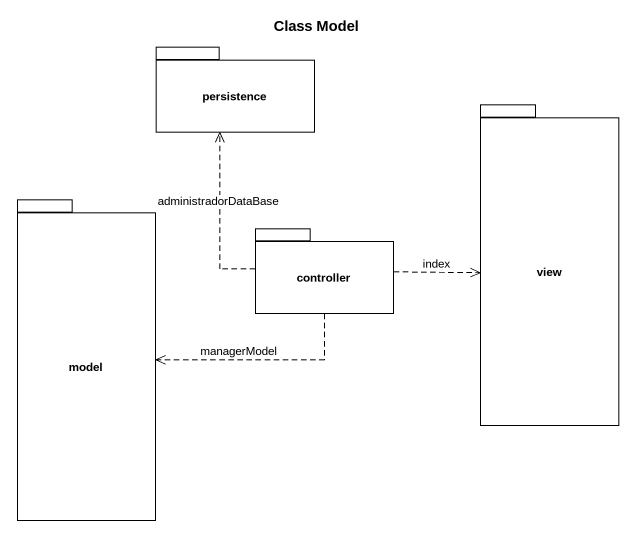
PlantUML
@startuml
title Class Model
package persistence {
}
package view {
}
package model {
}
package controller {
}
controller .up.> persistence : administradorDataBase
controller .right.> view : index
controller .left.> model : managerModel
@enduml
